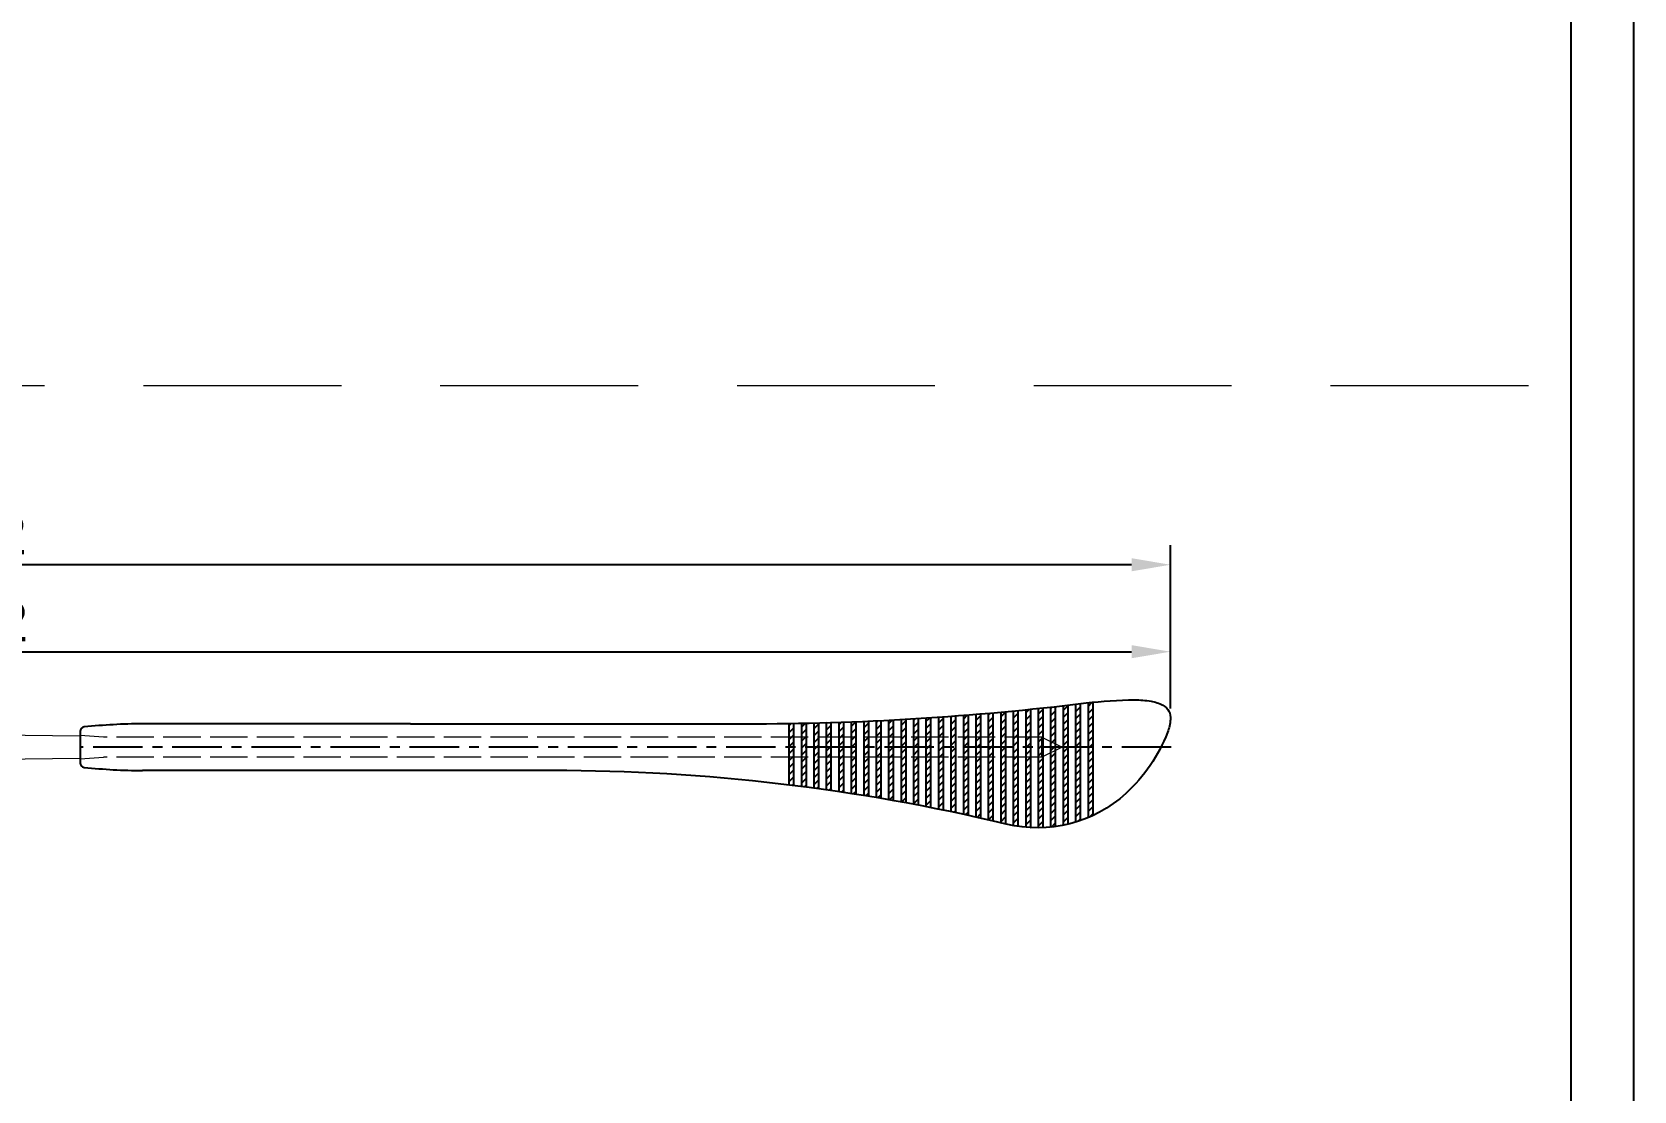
# Model space of a CAD drawing. Header units: millimetres. Extents: x 1399 to 2555, y 1196 to 1555.
# Drawn here: x 2452 to 2554.8, y 1330.9 to 1398.8 of the extents above; entities that cross this region are included whole.
import ezdxf

# ---------------------------------------------------------------- set-up
doc = ezdxf.new("R2010")
doc.units = ezdxf.units.MM
for name, pattern in [('ACAD_ISO02W100', [15, 12, -3]), ('CENTER', [50.8, 31.75, -6.35, 6.35, -6.35]), ('CENTER2', [28.575, 19.05, -3.175, 3.175, -3.175]), ('HIDDEN', [9.525, 6.35, -3.175])]:
    doc.linetypes.add(name, pattern=pattern)
doc.layers.add('Center Line', color=2, linetype='CENTER2')
doc.layers.add('Dimension', color=3, linetype='Continuous')
doc.styles.get("Standard").update_dxf_attribs({"font": 'arial.ttf'})
doc.styles.add('样式 1', font='romant.shx')
doc.dimstyles.new('ISO-25$0', dxfattribs={"dimtxt": 2.5, "dimasz": 2.5, "dimexe": 0.5, "dimexo": 1, "dimgap": 1, "dimtad": 0, "dimtih": 1, "dimtoh": 1, "dimdec": 1, "dimzin": 10, "dimdsep": 46, "dimlunit": 6, "dimtxsty": '样式 1', "dimcen": 0, "dimclrd": 256, "dimclre": 256, "dimclrt": 7, "dimazin": 0, "dimtfac": 1, "dimtdec": 1, "dimtofl": 0, "dimtmove": 0, "dimatfit": 0, "dimfxl": 1, "dimtolj": 1, "dimtzin": 10, "dimarcsym": 0})
pattern_1 = [(45, (-3831.9968, 1087.04442), (-0.224506403, 0.224506403), [])]

# ---------------------------------------------------------------- blocks, each defined once
blk = doc.blocks.new('*D143')
at = {"layer": 'Defpoints', "color": 0, "transparency": 16777216}
for p in [(2525.05, 1359.08), (2380, 1354.55), (2525.05, 1354.81)]:
    blk.add_point(p, dxfattribs=at)
at = {"layer": 'Dimension', "color": 0, "lineweight": -2, "transparency": 16777216}
for p, q in [((2380, 1355.18), (2380, 1360.33)), ((2525.05, 1355.44), (2525.05, 1360.33)), ((2382.5, 1359.08), (2522.55, 1359.08))]:
    blk.add_line(p, q, dxfattribs=at)
at = {"layer": 'Dimension', "color": 0, "transparency": 16777216}
for points in [[(2382.5, 1359.5), (2382.5, 1358.66), (2380, 1359.08)], [(2522.55, 1359.5), (2522.55, 1358.66), (2525.05, 1359.08)]]:
    blk.add_solid(points, dxfattribs=at)
at = {"layer": 'Dimension', "color": 0, "transparency": 16777216, "insert": (2446.87, 1360.98), "char_height": 2.5, "attachment_point": 5}
blk.add_mtext('145±2', dxfattribs=at)
blk = doc.blocks.new('*D187')
at = {"layer": 'Defpoints', "color": 0, "transparency": 16777216}
for p in [(2368.5, 1364.66), (2525.05, 1354.81), (2368.5, 1353.6)]:
    blk.add_point(p, dxfattribs=at)
at = {"layer": 'Dimension', "color": 0, "lineweight": -2, "transparency": 16777216}
for p, q in [((2368.5, 1354.22), (2368.5, 1365.91)), ((2525.05, 1355.44), (2525.05, 1365.91)), ((2522.55, 1364.66), (2371, 1364.66))]:
    blk.add_line(p, q, dxfattribs=at)
at = {"layer": 'Dimension', "color": 0, "transparency": 16777216}
for points in [[(2371, 1365.08), (2371, 1364.24), (2368.5, 1364.66)], [(2522.55, 1365.08), (2522.55, 1364.24), (2525.05, 1364.66)]]:
    blk.add_solid(points, dxfattribs=at)
at = {"layer": 'Dimension', "color": 0, "transparency": 16777216, "insert": (2446.78, 1366.56), "char_height": 2.5, "attachment_point": 5}
blk.add_mtext('157±2', dxfattribs=at)

msp = doc.modelspace()

# ---------------------------------------------------------------- hatches: boundary and pattern name
h = msp.add_hatch()
h.set_pattern_fill('ANSI31', color=256, scale=0.1)
h.set_pattern_definition(pattern_1)
h.paths.add_polyline_path([(2516.05278, 1355.38768, -0.000418805), (2515.75278, 1355.35724), (2515.75278, 1347.80962, 0.008863376), (2516.05278, 1347.78908)])
h.paths.add_polyline_path([(2516.85278, 1355.47132, -0.000419), (2516.55278, 1355.43953), (2516.55278, 1347.77851, 0.008845684), (2516.85278, 1347.78633)])
h.paths.add_polyline_path([(2517.65278, 1355.55858, -0.000419202), (2517.35278, 1355.52544), (2517.35278, 1347.82304, 0.00890746), (2517.65278, 1347.85942)])
h.paths.add_polyline_path([(2518.45278, 1355.64946, -0.000419414), (2518.15278, 1355.61496), (2518.15278, 1347.94441, 0.009053857), (2518.45278, 1348.01036)])
h.paths.add_polyline_path([(2519.25278, 1355.74397, -0.000419634), (2518.95278, 1355.70811), (2518.95278, 1348.14607, 0.009297882), (2519.25278, 1348.24356)])
h.paths.add_polyline_path([(2520.05278, 1355.83812, 0.002863427), (2519.75278, 1355.80454), (2519.75278, 1348.43423, 0.009663899), (2520.05278, 1348.56648)])
h = msp.add_hatch()
h.set_pattern_fill('ANSI31', color=256, scale=0.1)
h.set_pattern_definition(pattern_1)
h.paths.add_polyline_path([(2500.85278, 1354.48021, -0.000416723), (2500.55278, 1354.47526), (2500.55278, 1350.52843, -0.000604562), (2500.85278, 1350.49137)])
h.paths.add_polyline_path([(2501.65278, 1354.49585, -0.000416758), (2501.35278, 1354.48957), (2501.35278, 1350.42796, -0.000605057), (2501.65278, 1350.38893)])
h.paths.add_polyline_path([(2502.45278, 1354.51504, -0.000416801), (2502.15278, 1354.50743), (2502.15278, 1350.32223, -0.000605578), (2502.45278, 1350.28123)])
h.paths.add_polyline_path([(2503.25278, 1354.5378, -0.000416852), (2502.95278, 1354.52885), (2502.95278, 1350.21125, -0.000606126), (2503.25278, 1350.16827)])
h.paths.add_polyline_path([(2504.05278, 1354.56411, -0.000416912), (2503.75278, 1354.55383), (2503.75278, 1350.09499, -0.000606701), (2504.05278, 1350.05003)])
h.paths.add_polyline_path([(2504.85278, 1354.59399, -0.000416979), (2504.55278, 1354.58237), (2504.55278, 1349.97343, -0.000607303), (2504.85278, 1349.92648)])
h.paths.add_polyline_path([(2505.65278, 1354.62743, -0.000417055), (2505.35278, 1354.61447), (2505.35278, 1349.84658, -0.000607933), (2505.65278, 1349.79763)])
h.paths.add_polyline_path([(2506.45278, 1354.66444, -0.00041714), (2506.15278, 1354.65014), (2506.15278, 1349.71439, -0.00060859), (2506.45278, 1349.66345)])
h.paths.add_polyline_path([(2507.25278, 1354.70501, -0.000417232), (2506.95278, 1354.68938), (2506.95278, 1349.57687, -0.000609274), (2507.25278, 1349.52392)])
h = msp.add_hatch()
h.set_pattern_fill('ANSI31', color=256, scale=0.1)
h.set_pattern_definition(pattern_1)
h.paths.add_polyline_path([(2508.05278, 1354.74916, -0.000417333), (2507.75278, 1354.73218), (2507.75278, 1349.434, -0.000609987), (2508.05278, 1349.37903)])
h.paths.add_polyline_path([(2508.85278, 1354.79688, -0.000417442), (2508.55278, 1354.77856), (2508.55278, 1349.28574, -0.000610729), (2508.85278, 1349.22875)])
h.paths.add_polyline_path([(2509.65278, 1354.84817, -0.00041756), (2509.35278, 1354.82852), (2509.35278, 1349.13209, -0.000611499), (2509.65278, 1349.07307)])
h.paths.add_polyline_path([(2510.45278, 1354.90304, -0.000417686), (2510.15278, 1354.88205), (2510.15278, 1348.97302, -0.000612298), (2510.45278, 1348.91197)])
h.paths.add_polyline_path([(2511.25278, 1354.9615, -0.000417821), (2510.95278, 1354.93916), (2510.95278, 1348.80852, -0.000613127), (2511.25278, 1348.74542)])
h.paths.add_polyline_path([(2512.05278, 1355.02354, -0.000417963), (2511.75278, 1354.99986), (2511.75278, 1348.63855, -0.000613985), (2512.05278, 1348.57341)])
h.paths.add_polyline_path([(2512.85278, 1355.08917, -0.000418115), (2512.55278, 1355.06414), (2512.55278, 1348.46311, -0.000614873), (2512.85278, 1348.3959)])
h.paths.add_polyline_path([(2513.65278, 1355.1584, -0.000418275), (2513.35278, 1355.13202), (2513.35278, 1348.28216, -0.000615792), (2513.65278, 1348.21287)])
h.paths.add_polyline_path([(2514.45278, 1355.23122, -0.000418443), (2514.15278, 1355.20349), (2514.15278, 1348.09567, -0.000616742), (2514.45278, 1348.02431)])
h.paths.add_polyline_path([(2515.25278, 1355.30765, -0.00041862), (2514.95278, 1355.27857), (2514.95278, 1347.91719, 0.008961993), (2515.25278, 1347.86775)])

# ---------------------------------------------------------------- linework, layer by layer
for p, q in [((2550.76199, 1261.81215), (2550.76199, 1548.5531)), ((2515.75278, 1355.35724), (2515.75278, 1347.80962)), ((2516.05278, 1355.38768), (2516.05278, 1347.78908)), ((2516.55278, 1355.43953), (2516.55278, 1347.77851)), ((2516.85278, 1355.47132), (2516.85278, 1347.78633)), ((2517.35278, 1355.52544), (2517.35278, 1347.82304)), ((2517.65278, 1355.55858), (2517.65278, 1347.85942)), ((2518.15278, 1355.61496), (2518.15278, 1347.94441)), ((2518.45278, 1355.64946), (2518.45278, 1348.01036)), ((2518.95278, 1355.70811), (2518.95278, 1348.14607)), ((2519.25278, 1355.74397), (2519.25278, 1348.24356)), ((2519.75278, 1355.80454), (2519.75278, 1348.43423)), ((2520.05278, 1355.83812), (2520.05278, 1348.56648)), ((2476.25381, 1354.45321), (2459.05278, 1354.45321)), ((2500.55278, 1354.47526), (2500.55278, 1350.52843)), ((2500.85278, 1354.48021), (2500.85278, 1350.49137)), ((2501.35278, 1354.48957), (2501.35278, 1350.42796)), ((2501.65278, 1354.49585), (2501.65278, 1350.38893)), ((2502.15278, 1354.50743), (2502.15278, 1350.32223)), ((2502.45278, 1354.51504), (2502.45278, 1350.28123)), ((2502.95278, 1354.52885), (2502.95278, 1350.21125)), ((2503.25278, 1354.5378), (2503.25278, 1350.16827)), ((2503.75278, 1354.55383), (2503.75278, 1350.09499)), ((2504.05278, 1354.56411), (2504.05278, 1350.05003)), ((2504.55278, 1354.58237), (2504.55278, 1349.97343)), ((2504.85278, 1354.59399), (2504.85278, 1349.92648)), ((2505.35278, 1354.61447), (2505.35278, 1349.84658)), ((2505.65278, 1354.62743), (2505.65278, 1349.79763)), ((2506.15278, 1354.65014), (2506.15278, 1349.71439)), ((2506.45278, 1354.66444), (2506.45278, 1349.66345)), ((2506.95278, 1354.68938), (2506.95278, 1349.57687)), ((2507.25278, 1354.70501), (2507.25278, 1349.52392)), ((2507.75278, 1354.73218), (2507.75278, 1349.434)), ((2508.05278, 1354.74916), (2508.05278, 1349.37903)), ((2508.55278, 1354.77856), (2508.55278, 1349.28574)), ((2508.85278, 1354.79688), (2508.85278, 1349.22875)), ((2509.35278, 1354.82852), (2509.35278, 1349.13209)), ((2509.65278, 1354.84817), (2509.65278, 1349.07307)), ((2510.15278, 1354.88205), (2510.15278, 1348.97302)), ((2510.45278, 1354.90304), (2510.45278, 1348.91197)), ((2510.95278, 1354.93916), (2510.95278, 1348.80852)), ((2511.25278, 1354.9615), (2511.25278, 1348.74542)), ((2511.75278, 1354.99986), (2511.75278, 1348.63855)), ((2512.05278, 1355.02354), (2512.05278, 1348.57341)), ((2512.55278, 1355.06414), (2512.55278, 1348.46311)), ((2512.85278, 1355.08917), (2512.85278, 1348.3959)), ((2513.35278, 1355.13202), (2513.35278, 1348.28216)), ((2513.65278, 1355.1584), (2513.65278, 1348.21287)), ((2514.15278, 1355.20349), (2514.15278, 1348.09567)), ((2514.45278, 1355.23122), (2514.45278, 1348.02431)), ((2514.95278, 1355.27857), (2514.95278, 1347.91719)), ((2515.25278, 1355.30765), (2515.25278, 1347.86775)), ((2455.05278, 1353.72546), (2455.05278, 1352.18096)), ((2474.37614, 1351.45321), (2459.05278, 1351.45321))]:
    msp.add_line(p, q)
at = {"color": 1, "linetype": 'HIDDEN', "lineweight": 9, "ltscale": 2}
msp.add_line((2154.32411, 1376.16045), (2550.76199, 1376.16045), dxfattribs=at)
at = {"color": 7, "lineweight": 13}
for p, q in [((2380.00284, 1354.5523), (2455.05278, 1353.6819)), ((2455.05278, 1352.22451), (2380.00284, 1351.35412))]:
    msp.add_line(p, q, dxfattribs=at)
at = {"color": 1, "linetype": 'ACAD_ISO02W100', "lineweight": 13, "ltscale": 0.2}
for p, q in [((2456.55278, 1353.60235), (2455.05278, 1353.70235)), ((2516.79257, 1353.60235), (2456.55278, 1353.60235)), ((2516.79257, 1352.30235), (2516.79257, 1353.60235)), ((2516.79257, 1353.5992), (2518.08455, 1352.9638)), ((2455.05278, 1352.20235), (2456.55278, 1352.30235)), ((2516.79257, 1352.30235), (2456.55278, 1352.30235)), ((2518.08455, 1352.9638), (2516.79257, 1352.30722))]:
    msp.add_line(p, q, dxfattribs=at)
msp.add_lwpolyline([(2554.80003, 1257.5531), (2554.80003, 1554.5531), (2134.80004, 1554.5531), (2134.80004, 1257.5531)], close=True)
msp.add_lwpolyline([(2476.25381, 1354.45321), (2497.73514, 1354.45321, 0.030492674), (2519.62872, 1355.78964, -0.029639022), (2522.74453, 1355.98517, -0.039974111), (2523.80097, 1355.9042, -0.086358474), (2524.56091, 1355.64502, -0.301316799), (2525.04797, 1354.71961, -0.065474268), (2524.85526, 1353.90245, -0.118331492), (2522.18445, 1349.98116, -0.248029999), (2514.50526, 1348.01175, 0.058867245), (2485.37587, 1351.45321), (2474.37614, 1351.45321)], format="xyb")
at = {"color": 7}
msp.add_lwpolyline([(2459.05278, 1354.45321, 0.023644439), (2455.3211, 1354.25321, 0.383559382), (2455.05278, 1353.95489), (2455.05278, 1351.95153, 0.383559382), (2455.3211, 1351.65321, 0.023644439), (2459.05278, 1351.45321)], format="xyb", dxfattribs=at)
at = {"layer": 'Center Line', "linetype": 'CENTER', "ltscale": 0.1}
msp.add_line((2525.10216, 1352.95321), (2455.05278, 1352.95321), dxfattribs=at)

# ---------------------------------------------------------------- dimensions: what is measured, and where the dimension line sits
at = {"layer": 'Dimension'}
for base, p1, p2, picture, middle in [((2368.50209, 1364.66064), (2525.05278, 1354.81489), (2368.50209, 1353.5992), '*D187', (2446.77743, 1364.66064)), ((2525.05278, 1359.07872), (2380.00284, 1354.5523), (2525.05278, 1354.81489), '*D143', (2446.86501, 1359.07872))]:
    dim = msp.add_linear_dim(base=base, p1=p1, p2=p2, dimstyle='ISO-25$0', override={"dimexe": 1.25, "dimexo": 0.625, "dimgap": 0.625, "dimtad": 1, "dimdec": 0, "dimzin": 8, "dimlunit": 2, "dimpost": '<>', "dimtxsty": 'Standard', "dimcen": 2.5, "dimclrd": 0, "dimclre": 0, "dimclrt": 0, "dimadec": 0, "dimtol": 1, "dimtp": 2, "dimtm": 2, "dimtdec": 2, "dimtofl": 1, "dimatfit": 3, "dimtolj": 0, "dimtzin": 8}, dxfattribs=at)
    dim.commit()
    dim.dimension.update_dxf_attribs({"geometry": picture, "text_midpoint": middle, "dimtype": 160})

doc.saveas('drawing.dxf')
